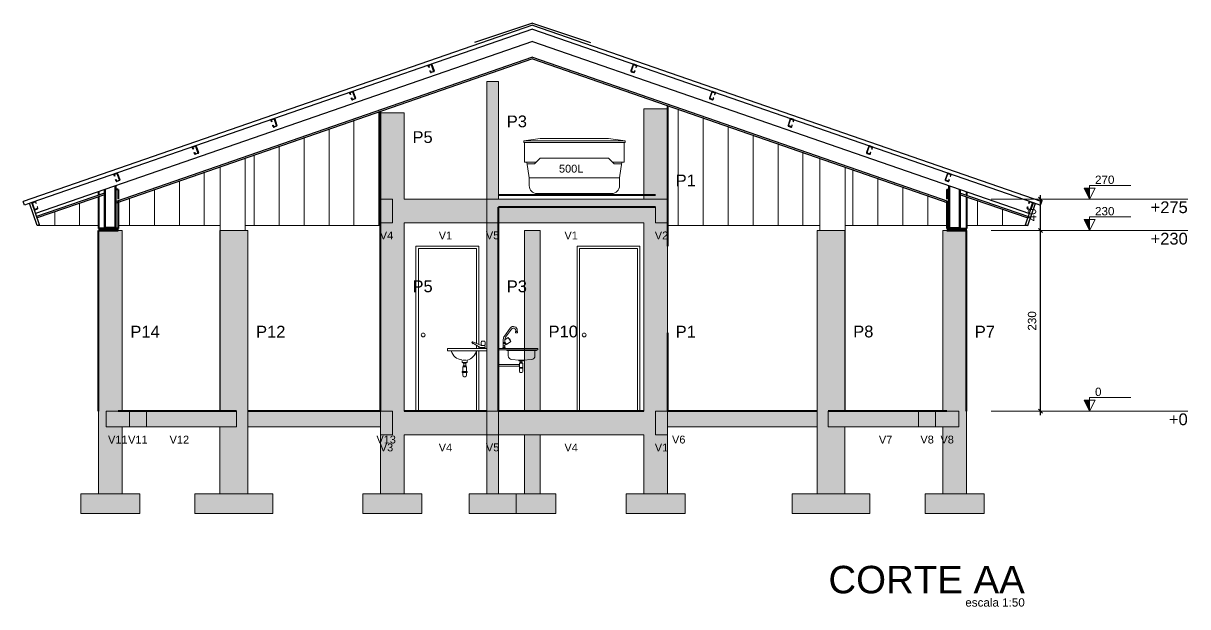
# Model space of a CAD drawing. Header units: millimetres. Extents: x 0 to 619, y -40 to 53.
# Drawn here: x 0 to 29.64, y -2.38 to 12.48 of the extents above; entities that cross this region are included whole.
import ezdxf

# ---------------------------------------------------------------- set-up
doc = ezdxf.new("R2010")
doc.units = ezdxf.units.MM
for name, color, linetype in [('cielo falso de gypsum', 3, 'Continuous'), ('forro de durock', 3, 'Continuous'), ('Perlin', 2, 'Continuous'), ('Techo', 2, 'Continuous')]:
    doc.layers.add(name, color=color, linetype=linetype)
for name, color, linetype, lineweight in [('FO-Cortes', 9, 'Continuous', 5), ('FO-Cotas', 5, 'Continuous', 5), ('FO-Eixos', 5, 'Continuous', 5), ('FO-Hachuras das lajes', 1, 'Continuous', 20), ('FO-Níveis', 9, 'Continuous', 5), ('FO-Pilares pré-moldados', 3, 'Continuous', 20), ('FO-Seção das fundações', 9, 'Continuous', 5), ('FO-Títulos', 1, 'Continuous', 20), ('KIRYA - PAREDE', 7, 'Continuous', 40), ('KIRYA - PAREDE VISTA', 7, 'Continuous', 15), ('KIRYA - SQUADRIA', 7, 'Continuous', 5), ('LAYOUT-WC_COZINHA', 7, 'Continuous', 5), ('PAREDES', 7, 'Continuous', 40)]:
    doc.layers.add(name, color=color, linetype=linetype, lineweight=lineweight)
doc.styles.add('Arial', font='arial.ttf')
doc.styles.get("Standard").update_dxf_attribs({"font": 'arial.ttf'})
doc.dimstyles.new('UM_50.000000', dxfattribs={"dimtxt": 0.18, "dimasz": 0.1, "dimexe": 0.1, "dimexo": 0.2, "dimgap": 0, "dimtad": 1, "dimtih": 1, "dimtoh": 1, "dimdec": 1, "dimlfac": 50, "dimzin": 0, "dimdsep": 46, "dimtxsty": 'Standard', "dimblk": 'CLOSED', "dimblk1": 'CLOSED', "dimblk2": 'CLOSED', "dimcen": 0.09, "dimdle": 0.1, "dimadec": 1, "dimazin": 2, "dimtfac": 1, "dimtdec": 4, "dimtofl": 0, "dimtmove": 0, "dimatfit": 3, "dimldrblk": 'CLOSED', "dimfxl": 1, "dimtolj": 1, "dimarcsym": 0})

# ---------------------------------------------------------------- blocks, each defined once
blk = doc.blocks.new('_OBLIQUE')
at = {"color": 0, "linetype": 'ByBlock', "lineweight": -2}
blk.add_line((-0.5, -0.5), (0.5, 0.5), dxfattribs=at)
blk = doc.blocks.new('*D3')
at = {"layer": 'Defpoints', "color": 0, "transparency": 16777216}
for p in [(29.42466, 4.6), (29.42466, 4.6), (29.42466, 0)]:
    blk.add_point(p, dxfattribs=at)
at = {"layer": 'FO-Hachuras das lajes', "color": 0, "linetype": 'Continuous', "lineweight": -2, "transparency": 16777216}
blk.add_line((29.42466, -0.1), (29.42466, 4.7), dxfattribs=at)
at = {"layer": 'FO-Hachuras das lajes', "color": 0, "lineweight": -2, "transparency": 16777216, "xscale": 0.1, "yscale": 0.1, "zscale": 0.1}
for p, rotation in [((29.42466, 4.6), 90), ((29.42466, 0), 270)]:
    blk.add_blockref('_OBLIQUE', p, dxfattribs=dict(at, rotation=rotation))
at = {"layer": 'FO-Hachuras das lajes', "transparency": 16777216, "insert": (29.21286, 2.3), "char_height": 0.2118, "attachment_point": 5, "rotation": 90, "style": 'Arial'}
blk.add_mtext('\\A1;230', dxfattribs=at)
blk = doc.blocks.new('*D4')
at = {"layer": 'Defpoints', "color": 0, "transparency": 16777216}
for p in [(29.42466, 5.4), (29.42466, 5.4), (29.42466, 4.6)]:
    blk.add_point(p, dxfattribs=at)
at = {"layer": 'FO-Hachuras das lajes', "color": 0, "linetype": 'Continuous', "lineweight": -2, "transparency": 16777216}
blk.add_line((29.42466, 4.5), (29.42466, 5.5), dxfattribs=at)
at = {"layer": 'FO-Hachuras das lajes', "color": 0, "lineweight": -2, "transparency": 16777216, "xscale": 0.1, "yscale": 0.1, "zscale": 0.1}
for p, rotation in [((29.42466, 5.4), 90), ((29.42466, 4.6), 270)]:
    blk.add_blockref('_OBLIQUE', p, dxfattribs=dict(at, rotation=rotation))
at = {"layer": 'FO-Hachuras das lajes', "transparency": 16777216, "insert": (29.21286, 5), "char_height": 0.2118, "attachment_point": 5, "rotation": 90, "style": 'Arial'}
blk.add_mtext('\\A1;40', dxfattribs=at)
blk = doc.blocks.new('A$Ca4274212')
at = {"layer": 'FO-Cortes', "linetype": 'Continuous'}
for points in [[(25.677791, 8), (25.677791, 8.28), (25.537791, 8.28), (25.677791, 8)], [(25.677791, 7.2), (25.677791, 7.48), (25.537791, 7.48), (25.677791, 7.2)], [(25.677791, 2.6), (25.677791, 2.88), (25.537791, 2.88), (25.677791, 2.6)]]:
    blk.add_hatch(color=256, dxfattribs=at).paths.add_polyline_path(points)
at = {"layer": 'FO-Níveis', "linetype": 'Continuous'}
for points in [[(7.632, 7.4), (7.932, 7.4), (7.932, 8), (7.632, 8), (7.632, 7.4)], [(10.332, 7.4), (10.632, 7.4), (10.632, 8), (10.332, 8), (10.332, 7.4)], [(10.482, 7.8), (14.782, 7.8), (14.782, 8), (10.482, 8), (10.482, 7.8)], [(14.632, 7.4), (14.932, 7.4), (14.932, 8), (14.632, 8), (14.632, 7.4)], [(1.235166, 2.2), (1.668084, 2.2), (1.668084, 2.6), (1.235166, 2.6), (1.235166, 2.2)], [(7.632, 2), (7.932, 2), (7.932, 2.6), (7.632, 2.6), (7.632, 2)], [(10.332, 2), (10.632, 2), (10.632, 2.6), (10.332, 2.6), (10.332, 2)], [(14.632, 2), (14.932, 2), (14.932, 2.6), (14.632, 2.6), (14.632, 2)], [(21.327916, 2.2), (21.760834, 2.2), (21.760834, 2.6), (21.327916, 2.6), (21.327916, 2.2)]]:
    blk.add_hatch(color=256, dxfattribs=at).paths.add_polyline_path(points)
at = {"layer": 'FO-Cortes'}
for points in [[(25.677791, 8), (25.817791, 8.28), (25.537791, 8.28), (25.677791, 8), (25.677791, 8.35), (26.727791, 8.35)], [(25.677791, 7.2), (25.817791, 7.48), (25.537791, 7.48), (25.677791, 7.2), (25.677791, 7.55), (26.727791, 7.55)], [(25.677791, 2.6), (25.817791, 2.88), (25.537791, 2.88), (25.677791, 2.6), (25.677791, 2.95), (26.727791, 2.95)]]:
    blk.add_lwpolyline(points, dxfattribs=at)
at = {"layer": 'FO-Cotas'}
for p, q in [((10.632, 11), (10.332, 11)), ((10.332, 11), (10.332, 9.5)), ((10.632, 9.5), (10.632, 11)), ((8.232, 10.2), (7.632, 10.2)), ((7.632, 10.2), (7.632, 9.5)), ((8.232, 9.5), (8.232, 10.2)), ((14.932, 10.3), (14.332, 10.3)), ((14.332, 10.3), (14.332, 8)), ((14.932, 8), (14.932, 10.3)), ((7.632, 9.5), (7.632, 8)), ((8.232, 8), (8.232, 9.5)), ((10.332, 9.5), (10.332, 8)), ((10.632, 8), (10.632, 9.5)), ((10.332, 8), (8.232, 8)), ((1.05, 7.2), (0.45, 7.2)), ((0.45, 7.2), (0.45, 2.6)), ((1.05, 2.6), (1.05, 7.2)), ((4.250107, 7.2), (3.543, 7.2)), ((3.543, 7.2), (3.543, 2.6)), ((4.250107, 2.6), (4.250107, 7.2)), ((7.632, 7.4), (7.632, 2.6)), ((8.232, 7.4), (10.332, 7.4)), ((8.232, 2.6), (8.232, 7.4)), ((10.332, 7.4), (10.332, 2.6)), ((10.632, 7.4), (14.332, 7.4)), ((10.632, 2.6), (10.632, 7.4)), ((11.696, 7.2), (11.296, 7.2)), ((11.296, 7.2), (11.296, 2.6)), ((11.696, 2.6), (11.696, 7.2)), ((14.332, 7.4), (14.332, 7.2)), ((14.332, 7.2), (14.332, 2.6)), ((14.932, 7.2), (14.932, 7.4)), ((14.932, 2.6), (14.932, 7.2)), ((19.450843, 7.2), (18.743736, 7.2)), ((18.743736, 7.2), (18.743736, 2.6)), ((19.450843, 2.6), (19.450843, 7.2)), ((22.546, 7.2), (21.946, 7.2)), ((21.946, 7.2), (21.946, 2.6)), ((22.546, 2.6), (22.546, 7.2)), ((0.45, 2.6), (0.45, 0.5)), ((0.648008, 2.6), (0.648008, 2.2)), ((1.017578, 2.6), (0.648008, 2.6)), ((1.05, 2.6), (1.017578, 2.6)), ((1.235166, 2.6), (1.05, 2.6)), ((3.543, 2.6), (1.668084, 2.6)), ((3.966714, 2.6), (3.543, 2.6)), ((3.966714, 2.2), (3.966714, 2.6)), ((4.250107, 2.2), (4.250107, 2.6)), ((7.632, 2.6), (4.250107, 2.6)), ((10.332, 2.6), (8.232, 2.6)), ((11.296, 2.6), (10.632, 2.6)), ((11.372561, 2.6), (11.296, 2.6)), ((11.619504, 2.6), (11.372561, 2.6)), ((11.696, 2.6), (11.619504, 2.6)), ((14.332, 2.6), (11.696, 2.6)), ((18.743736, 2.6), (14.932, 2.6)), ((18.743736, 2.6), (18.743736, 2.2)), ((19.027118, 2.2), (19.027118, 2.6)), ((19.450843, 2.6), (19.027118, 2.6)), ((21.327916, 2.6), (19.450843, 2.6)), ((21.946, 2.6), (21.760834, 2.6)), ((21.978434, 2.6), (21.946, 2.6)), ((22.347993, 2.6), (21.978434, 2.6)), ((22.347993, 2.2), (22.347993, 2.6)), ((22.546, 0.5), (22.546, 2.6)), ((0.648008, 2.2), (1.017578, 2.2)), ((1.017578, 2.2), (1.05, 2.2)), ((1.05, 0.5), (1.05, 2.2)), ((1.05, 2.2), (1.235166, 2.2)), ((1.668084, 2.2), (3.543, 2.2)), ((3.543, 2.2), (3.543, 0.5)), ((3.543, 2.2), (3.966714, 2.2)), ((4.250107, 0.5), (4.250107, 2.2)), ((4.250107, 2.2), (7.632, 2.2)), ((14.932, 2.2), (18.743736, 2.2)), ((18.743736, 2.2), (18.743736, 0.5)), ((19.027118, 2.2), (19.450843, 2.2)), ((19.450843, 0.5), (19.450843, 2.2)), ((19.450843, 2.2), (21.327916, 2.2)), ((21.760834, 2.2), (21.946, 2.2)), ((21.946, 2.2), (21.946, 0.5)), ((21.946, 2.2), (21.978434, 2.2)), ((21.978434, 2.2), (22.347993, 2.2)), ((7.632, 2), (7.632, 0.5)), ((8.232, 2), (10.332, 2)), ((8.232, 0.5), (8.232, 2)), ((10.332, 2), (10.332, 0.5)), ((10.632, 2), (11.296, 2)), ((10.632, 0.5), (10.632, 2)), ((11.296, 2), (11.296, 0.5)), ((11.296, 2), (11.696, 2)), ((11.696, 0.5), (11.696, 2)), ((11.696, 2), (14.332, 2)), ((14.332, 2), (14.332, 0.5)), ((14.932, 0.5), (14.932, 2)), ((0, 0.5), (0, 0)), ((0.45, 0.5), (0, 0.5)), ((1.05, 0.5), (0.45, 0.5)), ((1.5, 0.5), (1.05, 0.5)), ((1.5, 0), (1.5, 0.5)), ((2.906604, 0.5), (2.906604, 0)), ((3.543, 0.5), (2.906604, 0.5)), ((4.250107, 0.5), (3.543, 0.5)), ((4.886503, 0.5), (4.250107, 0.5)), ((4.886503, 0), (4.886503, 0.5)), ((7.182, 0.5), (7.182, 0)), ((7.632, 0.5), (7.182, 0.5)), ((8.232, 0.5), (7.632, 0.5)), ((8.682, 0.5), (8.232, 0.5)), ((8.682, 0), (8.682, 0.5)), ((9.882, 0.5), (9.882, 0)), ((10.332, 0.5), (9.882, 0.5)), ((10.632, 0.5), (10.332, 0.5)), ((10.896, 0.5), (10.632, 0.5)), ((11.082, 0.5), (10.896, 0.5)), ((11.296, 0.5), (11.082, 0.5)), ((11.082, 0), (11.082, 0.5)), ((11.696, 0.5), (11.296, 0.5)), ((12.096, 0.5), (11.696, 0.5)), ((12.096, 0), (12.096, 0.5)), ((13.882, 0.5), (13.882, 0)), ((14.332, 0.5), (13.882, 0.5)), ((14.932, 0.5), (14.332, 0.5)), ((15.382, 0.5), (14.932, 0.5)), ((15.382, 0), (15.382, 0.5)), ((18.10734, 0.5), (18.10734, 0)), ((18.743736, 0.5), (18.10734, 0.5)), ((19.450843, 0.5), (18.743736, 0.5)), ((20.087239, 0.5), (19.450843, 0.5)), ((20.087239, 0), (20.087239, 0.5)), ((21.496, 0.5), (21.496, 0)), ((21.946, 0.5), (21.496, 0.5)), ((22.546, 0.5), (21.946, 0.5)), ((22.996, 0.5), (22.546, 0.5)), ((22.996, 0), (22.996, 0.5)), ((1.5, 0), (0, 0)), ((4.886503, 0), (2.906604, 0)), ((8.682, 0), (7.182, 0)), ((10.896, 0), (9.882, 0)), ((11.082, 0), (10.896, 0)), ((12.096, 0), (11.082, 0)), ((15.382, 0), (13.882, 0)), ((20.087239, 0), (18.10734, 0)), ((22.996, 0), (21.496, 0))]:
    blk.add_line(p, q, dxfattribs=at)
at = {"layer": 'FO-Eixos', "linetype": 'Continuous'}
for p, q in [((23.177791, 8), (28.177791, 8)), ((23.177791, 7.2), (28.177791, 7.2))]:
    blk.add_line(p, q, dxfattribs=at)
at = {"layer": 'FO-Eixos'}
blk.add_line((23.177791, 2.6), (28.177791, 2.6), dxfattribs=at)
at = {"layer": 'FO-Títulos'}
for p, q in [((7.932, 8), (7.632, 8)), ((7.632, 8), (7.632, 7.4)), ((7.932, 7.4), (7.932, 8)), ((10.332, 8), (10.332, 7.4)), ((10.482, 8), (10.332, 8)), ((10.632, 8), (10.482, 8)), ((14.332, 8), (10.632, 8)), ((10.632, 7.4), (10.632, 7.8)), ((10.632, 7.8), (14.332, 7.8)), ((14.632, 8), (14.332, 8)), ((14.332, 7.8), (14.632, 7.8)), ((14.782, 8), (14.632, 8)), ((14.632, 7.8), (14.632, 7.4)), ((14.932, 8), (14.782, 8)), ((14.932, 7.4), (14.932, 8)), ((7.632, 7.4), (7.932, 7.4)), ((10.332, 7.4), (10.632, 7.4)), ((14.632, 7.4), (14.932, 7.4)), ((1.668084, 2.6), (1.235166, 2.6)), ((1.235166, 2.6), (1.235166, 2.2)), ((1.668084, 2.2), (1.668084, 2.6)), ((7.932, 2.6), (7.632, 2.6)), ((7.632, 2.6), (7.632, 2.2)), ((7.932, 2.2), (7.932, 2.6)), ((10.632, 2.6), (10.332, 2.6)), ((10.332, 2.6), (10.332, 2.2)), ((10.632, 2.2), (10.632, 2.6)), ((14.932, 2.6), (14.632, 2.6)), ((14.632, 2.6), (14.632, 2.2)), ((14.932, 2.2), (14.932, 2.6)), ((21.760834, 2.6), (21.327916, 2.6)), ((21.327916, 2.6), (21.327916, 2.2)), ((21.760834, 2.2), (21.760834, 2.6)), ((1.235166, 2.2), (1.668084, 2.2)), ((7.632, 2.2), (7.632, 2)), ((7.932, 2), (7.932, 2.2)), ((10.332, 2.2), (10.332, 2)), ((10.632, 2), (10.632, 2.2)), ((14.632, 2.2), (14.632, 2)), ((14.932, 2), (14.932, 2.2)), ((21.327916, 2.2), (21.760834, 2.2)), ((7.632, 2), (7.932, 2)), ((10.332, 2), (10.632, 2)), ((14.632, 2), (14.932, 2))]:
    blk.add_line(p, q, dxfattribs=at)
at = {"layer": 'FO-Cortes', "line_spacing_factor": 0.798, "style": 'Arial'}
for s, insert, char_height, width, attachment_point in [('270', (25.818131, 8.38496), 0.212, 0.7632, 7), ('230', (25.818131, 7.58496), 0.212, 0.7632, 7), ('+275', (28.178131, 7.64), 0.3, 1.44, 9), ('+230', (28.178131, 6.84), 0.3, 1.44, 9), ('0', (25.818131, 2.98496), 0.212, 0.2544, 7), ('+0', (28.178131, 2.24), 0.3, 0.72, 9)]:
    blk.add_mtext(s, dxfattribs=dict(at, insert=insert, char_height=char_height, width=width, attachment_point=attachment_point))
at = {"layer": 'FO-Pilares pré-moldados', "char_height": 0.3, "attachment_point": 7, "line_spacing_factor": 0.798, "style": 'Arial'}
for s, insert, width in [('P3', (10.844131, 9.826), 0.72), ('P5', (8.444131, 9.426), 0.72), ('P1', (15.144131, 8.326), 0.72), ('P5', (8.444131, 5.626), 0.72), ('P3', (10.844131, 5.626), 0.72), ('P14', (1.262131, 4.476), 1.08), ('P12', (4.462131, 4.476), 1.08), ('P10', (11.908131, 4.476), 1.08), ('P1', (15.144131, 4.476), 0.72), ('P8', (19.663131, 4.476), 0.72), ('P7', (22.758131, 4.476), 0.72)]:
    blk.add_mtext(s, dxfattribs=dict(at, insert=insert, width=width))
at = {"layer": 'FO-Seção das fundações', "char_height": 0.2, "attachment_point": 8, "line_spacing_factor": 0.798, "style": 'Arial'}
for s, insert, width in [('V4', (7.782131, 6.976), 0.48), ('V1', (9.282131, 6.976), 0.48), ('V5', (10.482131, 6.976), 0.48), ('V1', (12.482131, 6.976), 0.48), ('V2', (14.782131, 6.976), 0.48), ('V11', (0.941131, 1.776), 0.72), ('V11', (1.451131, 1.776), 0.72), ('V12', (2.508131, 1.776), 0.72), ('V13', (7.773131, 1.776), 0.72), ('V3', (7.782131, 1.576), 0.48), ('V5', (10.482131, 1.576), 0.48), ('V6', (15.220131, 1.776), 0.48), ('V7', (20.487131, 1.776), 0.48), ('V8', (21.544131, 1.776), 0.48), ('V8', (22.054131, 1.776), 0.48), ('V4', (9.282131, 1.576), 0.48), ('V4', (12.482131, 1.576), 0.48), ('V1', (14.782131, 1.576), 0.48)]:
    blk.add_mtext(s, dxfattribs=dict(at, insert=insert, width=width))
at = {"layer": 'FO-Hachuras das lajes', "linetype": 'Continuous'}
for base, p1, p2, picture, middle in [((24.427791, 8), (24.427791, 7.2), (24.427791, 8), '*D4', (24.215991, 7.6)), ((24.427791, 7.2), (24.427791, 2.6), (24.427791, 7.2), '*D3', (24.215991, 4.9))]:
    dim = blk.add_linear_dim(base=base, p1=p1, p2=p2, angle=90, dimstyle='UM_50.000000', override={"dimtxt": 0.2118, "dimasz": 0.1, "dimexe": 0.1, "dimexo": 0.2, "dimtad": 1, "dimtih": 0, "dimtoh": 0, "dimdec": 1, "dimlfac": 50, "dimzin": 8, "dimtxsty": 'Arial', "dimblk": 'OBLIQUE', "dimblk1": 'OBLIQUE', "dimblk2": 'OBLIQUE', "dimsah": 1, "dimdle": 0.1, "dimse1": 1, "dimse2": 1, "dimclrt": 256, "dimadec": 1, "dimazin": 3, "dimtmove": 2, "dimldrblk": 'OBLIQUE'}, dxfattribs=at)
    dim.commit()
    dim.dimension.update_dxf_attribs({"geometry": picture, "text_midpoint": middle, "dimtype": 128, "text_rotation": 90, "insert": (-4.996869, 2.6)})

msp = doc.modelspace()

# ---------------------------------------------------------------- hatches: boundary and pattern name
at = {"transparency": 33554477}
h = msp.add_hatch(color=256, dxfattribs=at)
h.dxf.hatch_style = 1
h.paths.add_polyline_path([(2.5146, 7.2), (1.9146, 7.2), (1.9146, 2.6), (1.9146, 0.5), (2.5146, 0.5), (2.5146, 2.2), (2.4822, 2.2), (2.1126, 2.2), (2.1126, 2.6), (2.4822, 2.6), (2.5146, 2.6)])
h.paths.add_polyline_path([(5.7147, 7.2), (5.0077, 7.2), (5.0077, 2.6), (5.4313, 2.6), (5.4313, 2.2), (5.0076, 2.2), (5.0076, 0.5), (5.7147, 0.5), (5.7147, 2.2), (5.7147, 2.6)])
h.paths.add_polyline_path([(5.4313, 2.6), (5.0076, 2.6), (3.1327, 2.6), (3.1327, 2.2), (5.0076, 2.2), (5.4313, 2.2)])
h.paths.add_polyline_path([(2.6998, 2.6), (2.5146, 2.6), (2.4822, 2.6), (2.1126, 2.6), (2.1126, 2.2), (2.4822, 2.2), (2.5146, 2.2), (2.6998, 2.2)])
h.paths.add_polyline_path([(2.9646, 0.5), (2.5146, 0.5), (1.9146, 0.5), (1.4646, 0.5), (1.4646, 0), (2.9646, 0)])
h.paths.add_polyline_path([(6.3511, 0.5), (5.7147, 0.5), (5.0076, 0.5), (4.3712, 0.5), (4.3712, 0), (6.3511, 0)])
h.paths.add_polyline_path([(9.0966, 2.6), (5.7147, 2.6), (5.7147, 2.2), (9.0966, 2.2)])
h.paths.add_polyline_path([(9.6966, 7.4), (11.7966, 7.4), (11.7966, 8), (9.6966, 8), (9.6966, 9.5), (9.6966, 10.2), (9.0966, 10.2), (9.0966, 9.5), (9.0966, 8), (9.3966, 8), (9.3966, 7.4), (9.0966, 7.4), (9.0966, 2.6), (9.3966, 2.6), (9.3966, 2.2), (9.3966, 2), (9.0966, 2), (9.0966, 0.5), (9.6966, 0.5), (9.6966, 2), (11.7966, 2), (11.7966, 2.2), (11.7966, 2.6), (9.6966, 2.6)])
h.paths.add_polyline_path([(12.0966, 7.4), (11.7966, 7.4), (11.7966, 2.6), (12.0966, 2.6)])
h.paths.add_polyline_path([(12.0966, 2), (11.7966, 2), (11.7966, 0.5), (12.0966, 0.5)])
h.paths.add_polyline_path([(10.1466, 0.5), (9.6966, 0.5), (9.0966, 0.5), (8.6466, 0.5), (8.6466, 0), (10.1466, 0)])
h.paths.add_polyline_path([(12.5466, 0.5), (12.3606, 0.5), (12.0966, 0.5), (11.7966, 0.5), (11.3466, 0.5), (11.3466, 0), (12.3606, 0), (12.5466, 0)])
h.paths.add_polyline_path([(16.8466, 0.5), (16.3966, 0.5), (15.7966, 0.5), (15.3466, 0.5), (15.3466, 0), (16.8466, 0)])
h.paths.add_polyline_path([(13.1606, 2), (12.7606, 2), (12.7606, 0.5), (13.1606, 0.5)], flags=17)
h.paths.add_polyline_path([(16.0966, 2.6), (16.3966, 2.6), (16.3966, 7.2), (16.3966, 7.4), (16.0966, 7.4), (16.0966, 7.8), (15.7966, 7.8), (12.0966, 7.8), (12.0966, 7.4), (15.7966, 7.4), (15.7966, 7.2), (15.7966, 2.6), (13.1606, 2.6), (13.0841, 2.6), (12.8372, 2.6), (12.7606, 2.6), (12.0966, 2.6), (12.0966, 2.2), (12.0966, 2), (12.7606, 2), (13.1606, 2), (15.7966, 2), (15.7966, 0.5), (16.3966, 0.5), (16.3966, 2), (16.0966, 2), (16.0966, 2.2)])
h.paths.add_polyline_path([(13.1606, 7.2), (12.7606, 7.2), (12.7606, 4.2), (13.0966, 4.2), (13.0966, 4.16), (13.0663, 4.16), (13.0663, 4.15), (13.0423, 4.15), (12.7606, 4.153), (12.7606, 2.6), (12.8372, 2.6), (13.0841, 2.6), (13.1606, 2.6)], flags=17)
h.paths.add_polyline_path([(13.5606, 0.5), (13.1606, 0.5), (12.7606, 0.5), (12.5466, 0.5), (12.5466, 0), (13.5606, 0)])
h.paths.add_polyline_path([(20.2083, 2.6), (16.3966, 2.6), (16.3966, 2.2), (20.2083, 2.2)])
h.paths.add_polyline_path([(20.9154, 7.2), (20.2083, 7.2), (20.2083, 2.6), (20.2083, 2.2), (20.2083, 0.5), (20.9154, 0.5), (20.9154, 2.2), (20.4917, 2.2), (20.4917, 2.6), (20.9154, 2.6)])
h.paths.add_polyline_path([(22.7925, 2.6), (20.9154, 2.6), (20.4917, 2.6), (20.4917, 2.2), (20.9154, 2.2), (22.7925, 2.2)])
h.paths.add_polyline_path([(21.5518, 0.5), (20.9154, 0.5), (20.2083, 0.5), (19.5719, 0.5), (19.5719, 0), (21.5518, 0)])
h.paths.add_polyline_path([(24.4606, 0.5), (24.0106, 0.5), (23.4106, 0.5), (22.9606, 0.5), (22.9606, 0), (24.4606, 0)])
h.paths.add_polyline_path([(24.0106, 7.2), (23.4106, 7.2), (23.4106, 2.6), (23.8126, 2.6), (23.8126, 2.2), (23.4106, 2.2), (23.4106, 0.5), (24.0106, 0.5), (24.0106, 2.6)])
h.paths.add_polyline_path([(23.8126, 2.6), (23.443, 2.6), (23.4106, 2.6), (23.2254, 2.6), (23.2254, 2.2), (23.4106, 2.2), (23.443, 2.2), (23.8126, 2.2)])
h.paths.add_polyline_path([(16.3966, 10.3), (15.7966, 10.3), (15.7966, 8), (16.0966, 8), (16.2466, 8), (16.3966, 8)])
h.paths.add_polyline_path([(12.0966, 11), (11.7966, 11), (11.7966, 9.5), (11.7966, 8), (11.9466, 8), (12.0966, 8), (12.0966, 9.5)])

# ---------------------------------------------------------------- linework, layer by layer
at = {"layer": 'cielo falso de gypsum', "color": 8}
for p, q in [((12.9629, 11.6136), (2.3649, 7.9424)), ((12.9629, 11.5712), (2.3649, 7.9001)), ((12.9629, 11.6136), (23.561, 7.9424)), ((12.9629, 11.5712), (23.561, 7.9001)), ((2.0649, 8.156), (0.3405, 7.5587)), ((2.0649, 8.1137), (0.3536, 7.5209)), ((23.861, 8.156), (25.5854, 7.5587)), ((23.861, 8.1137), (25.5723, 7.5209))]:
    msp.add_line(p, q, dxfattribs=at)
at = {"layer": 'forro de durock', "color": 8}
for p, q in [((2.3349, 7.28), (2.3349, 8.3342)), ((2.3649, 7.25), (2.3649, 8.3446)), ((23.561, 7.25), (23.561, 8.3446)), ((23.591, 7.28), (23.591, 8.3342)), ((2.0649, 7.25), (2.0649, 8.2407)), ((2.0949, 7.28), (2.0949, 8.25)), ((23.831, 7.28), (23.831, 8.25)), ((23.861, 7.25), (23.861, 8.2407)), ((2.3649, 7.25), (2.0649, 7.25)), ((2.3349, 7.28), (2.0949, 7.28)), ((23.561, 7.25), (23.861, 7.25)), ((23.591, 7.28), (23.831, 7.28))]:
    msp.add_line(p, q, dxfattribs=at)
at = {"layer": 'KIRYA - PAREDE', "color": 8}
for p, q in [((16.3966, 10.3829), (16.3966, 6.8)), ((9.0966, 2.6), (9.0966, 10.2361)), ((16.0966, 8.1), (12.0966, 8.1)), ((16.0966, 7.8), (12.0966, 7.8)), ((12.0966, 2.6), (12.0966, 7.8)), ((1.9145, 2.6), (1.9145, 7.2)), ((1.9145, 7.2), (2.4136, 7.2)), ((24.0114, 7.2), (23.5123, 7.2)), ((24.0114, 7.2), (23.5123, 7.2)), ((24.0114, 2.6), (24.0114, 7.2)), ((24.0114, 2.6), (24.0114, 7.2)), ((16.3966, 4.6), (16.3966, 2.6)), ((5.4313, 2.6), (2.4136, 2.6)), ((9.0966, 2.6), (5.7147, 2.6)), ((11.7966, 2.6), (9.6966, 2.6)), ((15.7966, 2.6), (12.0966, 2.6)), ((20.2083, 2.6), (16.3966, 2.6)), ((23.5123, 2.6), (20.4917, 2.6))]:
    msp.add_line(p, q, dxfattribs=at)
at = {"layer": 'KIRYA - PAREDE VISTA', "color": 8, "linetype": 'Continuous'}
for p, q in [((9.0538, 7.3274), (9.0538, 10.2171)), ((16.6738, 7.3274), (16.6738, 10.2858)), ((8.4188, 7.3274), (8.4188, 9.9972)), ((17.3088, 7.3274), (17.3088, 10.0658)), ((17.9438, 7.3274), (17.9438, 9.8459)), ((7.1488, 7.3274), (7.1488, 9.5572)), ((7.7838, 7.3274), (7.7838, 9.7772)), ((18.5788, 7.3274), (18.5788, 9.6259)), ((6.5138, 7.3274), (6.5138, 9.3373)), ((19.2138, 7.3274), (19.2138, 9.4059)), ((5.8788, 7.3274), (5.8788, 9.1173)), ((19.8488, 7.3274), (19.8488, 9.186)), ((4.6088, 7.3274), (4.6088, 8.6774)), ((21.1188, 7.3274), (21.1188, 8.7461)), ((3.9738, 7.3274), (3.9738, 8.4574)), ((21.7538, 7.3274), (21.7538, 8.5261)), ((22.3888, 7.3274), (22.3888, 8.3061)), ((2.7038, 7.3274), (2.7038, 8.0175)), ((3.3388, 7.3274), (3.3388, 8.2375)), ((23.0238, 7.3274), (23.0238, 8.0862)), ((1.4338, 7.3274), (1.4338, 7.8951)), ((24.2938, 7.3274), (24.2938, 7.9638)), ((24.9288, 7.3274), (24.9288, 7.7438)), ((0.7988, 7.3274), (0.7988, 7.6751)), ((25.5638, 7.4965), (25.5638, 7.5238)), ((25.5638, 7.3274), (25.5638, 7.3291))]:
    msp.add_line(p, q, dxfattribs=at)
at = {"layer": 'KIRYA - PAREDE VISTA', "color": 8}
for p, q in [((5.0077, 8.8156), (5.6462, 9.0368)), ((5.6462, 9.0368), (5.6462, 7.2)), ((20.9182, 8.8156), (20.2796, 9.0368)), ((20.2796, 9.0368), (20.2796, 7.2)), ((5.0077, 2.6), (5.0077, 8.8156)), ((20.9182, 2.6), (20.9182, 8.8156)), ((0.3572, 7.3274), (1.9145, 7.3274)), ((2.4136, 7.3274), (5.0077, 7.3274)), ((5.6462, 7.3274), (9.0966, 7.3274)), ((20.2796, 7.3274), (16.3966, 7.3274)), ((23.5123, 7.3274), (20.9182, 7.3274)), ((25.5687, 7.3274), (24.0114, 7.3274)), ((16.3966, 6.8), (16.3966, 4.66))]:
    msp.add_line(p, q, dxfattribs=at)
at = {"layer": 'KIRYA - SQUADRIA', "color": 8}
for p, q in [((9.9966, 2.6), (9.9966, 6.8)), ((9.9966, 6.8), (11.5966, 6.8)), ((10.0566, 2.6), (10.0566, 6.74)), ((10.0566, 6.74), (11.5366, 6.74)), ((11.5366, 6.74), (11.5366, 4.3237)), ((11.5966, 6.8), (11.5966, 4.2965)), ((14.0966, 2.6), (14.0966, 6.8)), ((14.0966, 6.8), (15.6966, 6.8)), ((14.1566, 2.6), (14.1566, 6.74)), ((14.1566, 6.74), (15.6366, 6.74)), ((15.6366, 6.74), (15.6366, 2.6)), ((15.6966, 6.8), (15.6966, 6.8)), ((15.6966, 6.8), (15.6966, 2.6)), ((11.5366, 4.2771), (11.5366, 4.2)), ((11.5966, 4.2407), (11.5966, 4.2)), ((11.5366, 4.14), (11.5366, 2.6)), ((11.5966, 4.14), (11.5966, 2.6))]:
    msp.add_line(p, q, dxfattribs=at)
for centre in [(10.1786, 4.5421), (14.2786, 4.5421)]:
    msp.add_circle(centre, 0.0487, dxfattribs=at)
at = {"layer": 'LAYOUT-WC_COZINHA', "color": 8}
for p, q in [((12.7384, 9.4826), (13.1584, 9.5426)), ((13.1584, 9.5426), (14.8984, 9.5426)), ((14.8984, 9.5426), (15.3184, 9.4826)), ((12.7384, 9.4826), (15.3184, 9.4826)), ((12.7384, 9.4426), (12.7384, 9.4826)), ((12.7584, 9.4426), (12.7384, 9.4426)), ((12.7584, 8.9426), (12.7584, 9.4426)), ((15.2984, 9.4426), (12.7584, 9.4426)), ((15.2984, 9.4426), (15.2984, 8.9426)), ((15.3184, 9.4426), (15.2984, 9.4426)), ((15.3184, 9.4826), (15.3184, 9.4426)), ((12.8184, 8.9426), (12.7584, 8.9426)), ((12.8784, 8.5426), (12.8184, 8.9426)), ((12.8184, 8.9426), (13.0584, 8.9426)), ((13.0169, 8.9012), (12.8246, 8.9012)), ((13.0169, 8.9012), (13.1584, 9.0426)), ((13.1584, 9.0426), (14.8984, 9.0426)), ((15.0398, 8.9012), (14.8984, 9.0426)), ((15.2384, 8.9426), (14.9984, 8.9426)), ((15.0398, 8.9012), (15.2321, 8.9012)), ((15.2384, 8.9426), (15.1784, 8.5426)), ((15.2984, 8.9426), (15.2384, 8.9426)), ((15.1784, 8.5426), (12.8784, 8.5426)), ((12.8784, 8.3426), (12.8784, 8.5426)), ((15.1784, 8.5426), (15.1784, 8.3426)), ((14.9784, 8.1426), (13.0784, 8.1426)), ((12.246, 4.5132), (12.3962, 4.7175)), ((12.2588, 4.4147), (12.347, 4.4757)), ((12.2782, 4.4895), (12.4284, 4.6938)), ((12.4152, 4.3769), (12.347, 4.4757)), ((12.3669, 4.4469), (12.3775, 4.4421)), ((12.5317, 4.602), (12.5317, 4.628)), ((12.5797, 4.63), (12.5337, 4.63)), ((12.5797, 4.6), (12.5337, 4.6)), ((12.5367, 4.63), (12.5367, 4.6582)), ((12.5767, 4.63), (12.5767, 4.6582)), ((12.5817, 4.602), (12.5817, 4.628)), ((11.7966, 4.2), (10.7966, 4.2)), ((10.7966, 4.2), (10.7966, 4.14)), ((11.4309, 4.3619), (11.4217, 4.3467)), ((11.4217, 4.3467), (11.6284, 4.2214)), ((11.4251, 4.3349), (11.4231, 4.3315)), ((11.4231, 4.3315), (11.4544, 4.3131)), ((11.4564, 4.3165), (11.4251, 4.3349)), ((11.6534, 4.2708), (11.4436, 4.3659)), ((11.4544, 4.3131), (11.4564, 4.3165)), ((11.6336, 4.2199), (11.7553, 4.2199)), ((11.6553, 4.2939), (11.6553, 4.3619)), ((11.7373, 4.2699), (11.6575, 4.2699)), ((11.6733, 4.3799), (11.7373, 4.3799)), ((11.7373, 4.2759), (11.6733, 4.2759)), ((11.7553, 4.3619), (11.7553, 4.2939)), ((11.7553, 4.2199), (11.7553, 4.2519)), ((13.0966, 4.2), (12.0966, 4.2)), ((12.0966, 4.16), (13.0966, 4.16)), ((12.1988, 4.2), (12.2188, 4.22)), ((12.2128, 4.328), (12.2188, 4.348)), ((12.2128, 4.328), (12.2648, 4.328)), ((12.2128, 4.288), (12.2128, 4.328)), ((12.2188, 4.348), (12.2188, 4.4303)), ((12.2188, 4.348), (12.2588, 4.348)), ((12.2188, 4.2689), (12.2188, 4.22)), ((12.2588, 4.22), (12.2188, 4.22)), ((12.2588, 4.348), (12.2588, 4.4303)), ((12.3, 4.2974), (12.2588, 4.3571)), ((12.2588, 4.348), (12.2648, 4.328)), ((12.2588, 4.2689), (12.2588, 4.22)), ((12.2588, 4.22), (12.2788, 4.2)), ((12.2648, 4.288), (12.2648, 4.328)), ((12.3, 4.2974), (12.4152, 4.3769)), ((12.3066, 4.16), (12.3066, 4.15)), ((12.3066, 4.15), (12.3366, 4.15)), ((12.3366, 4.15), (13.0423, 4.15)), ((12.3946, 4.4174), (12.3775, 4.4421)), ((12.3946, 4.4174), (12.3953, 4.4057)), ((13.0423, 4.15), (13.0663, 4.15)), ((13.0663, 4.15), (13.0663, 4.16)), ((13.0966, 4.16), (13.0966, 4.2)), ((10.7966, 4.14), (11.7966, 4.14)), ((11.1766, 3.8945), (11.1766, 3.85)), ((11.2966, 3.85), (11.2966, 3.8945)), ((12.3466, 4.14), (12.3466, 4.0144)), ((12.6128, 3.9034), (12.4409, 3.9146)), ((12.6128, 3.9034), (12.7328, 3.9034)), ((12.6148, 3.8874), (12.6148, 3.9034)), ((12.6148, 3.8874), (12.7308, 3.8874)), ((12.6428, 3.8874), (12.6428, 3.8774)), ((12.6428, 3.8774), (12.7028, 3.8774)), ((12.6528, 3.8774), (12.6528, 3.8374)), ((12.6928, 3.8774), (12.6928, 3.8374)), ((12.7028, 3.8874), (12.7028, 3.8774)), ((12.7308, 3.8874), (12.7308, 3.9034)), ((12.7328, 3.9034), (12.932, 3.9146)), ((13.0263, 4.0144), (13.0263, 4.134)), ((11.1866, 3.61), (11.1766, 3.61)), ((11.1766, 3.61), (11.1766, 3.59)), ((11.1766, 3.6), (11.2966, 3.6)), ((11.1766, 3.59), (11.1866, 3.59)), ((11.1866, 3.84), (11.2016, 3.84)), ((11.1866, 3.72), (11.1866, 3.61)), ((11.1866, 3.61), (11.2866, 3.61)), ((11.1866, 3.59), (11.1866, 3.52)), ((11.2866, 3.59), (11.1866, 3.59)), ((11.2116, 3.73), (11.1966, 3.73)), ((11.2016, 3.84), (11.2016, 3.82)), ((11.2016, 3.84), (11.2716, 3.84)), ((11.2016, 3.82), (11.2116, 3.82)), ((11.2116, 3.76), (11.2016, 3.76)), ((11.2016, 3.76), (11.2016, 3.74)), ((11.2016, 3.74), (11.2116, 3.74)), ((11.2116, 3.82), (11.2116, 3.76)), ((11.2616, 3.82), (11.2116, 3.82)), ((11.2616, 3.76), (11.2116, 3.76)), ((11.2116, 3.74), (11.2116, 3.73)), ((11.2116, 3.74), (11.2616, 3.74)), ((11.2616, 3.73), (11.2116, 3.73)), ((11.2616, 3.76), (11.2616, 3.82)), ((11.2616, 3.82), (11.2716, 3.82)), ((11.2716, 3.76), (11.2616, 3.76)), ((11.2616, 3.73), (11.2616, 3.74)), ((11.2616, 3.74), (11.2716, 3.74)), ((11.2766, 3.73), (11.2616, 3.73)), ((11.2716, 3.82), (11.2716, 3.84)), ((11.2716, 3.84), (11.2866, 3.84)), ((11.2716, 3.74), (11.2716, 3.76)), ((11.2866, 3.61), (11.2866, 3.72)), ((11.2966, 3.61), (11.2866, 3.61)), ((11.2866, 3.52), (11.2866, 3.59)), ((11.2866, 3.59), (11.2966, 3.59)), ((11.2966, 3.59), (11.2966, 3.61)), ((12.1066, 3.7987), (12.0966, 3.7987)), ((12.0966, 3.7987), (12.0966, 3.7387)), ((12.1066, 3.7387), (12.0966, 3.7387)), ((12.1066, 3.7987), (12.1066, 3.7387)), ((12.1066, 3.7887), (12.6228, 3.7887)), ((12.1066, 3.7487), (12.6228, 3.7487)), ((12.6228, 3.7387), (12.6228, 3.7987)), ((12.6228, 3.7987), (12.6328, 3.7987)), ((12.6228, 3.7387), (12.6328, 3.7387)), ((12.6278, 3.7154), (12.6278, 3.6994)), ((12.6298, 3.7174), (12.7158, 3.7174)), ((12.6298, 3.6974), (12.7158, 3.6974)), ((12.6328, 3.8174), (12.6328, 3.7174)), ((12.6328, 3.7387), (12.6328, 3.7987)), ((12.6328, 3.6974), (12.6328, 3.6074)), ((12.6428, 3.8374), (12.7028, 3.8374)), ((12.6428, 3.8374), (12.6428, 3.8274)), ((12.6428, 3.8274), (12.7028, 3.8274)), ((12.6528, 3.5874), (12.6928, 3.5874)), ((12.7028, 3.8374), (12.7028, 3.8274)), ((12.7128, 3.8174), (12.7128, 3.7174)), ((12.7128, 3.6974), (12.7128, 3.6074)), ((12.7178, 3.7154), (12.7178, 3.6994)), ((11.2266, 3.48), (11.2466, 3.48))]:
    msp.add_line(p, q, dxfattribs=at)
at = {"layer": 'LAYOUT-WC_COZINHA', "color": 8, "linetype": 'ByBlock'}
msp.add_line((13.0284, 8.1142), (15.0284, 8.1142), dxfattribs=at)
at = {"layer": 'LAYOUT-WC_COZINHA', "color": 8}
for centre, radius, start, end in [((13.0784, 8.3426), 0.2, 180, 270), ((14.9784, 8.3426), 0.2, 270, 360), ((12.4767, 4.6582), 0.1, 0, 143.67352), ((12.3588, 4.4303), 0.14, 143.67352, 180), ((12.3588, 4.4303), 0.1, 143.67352, 180), ((12.4767, 4.6582), 0.06, 0, 143.67352), ((12.5337, 4.628), 0.002, 90, 180), ((12.5337, 4.602), 0.002, 180, 270), ((12.5797, 4.628), 0.002, 0, 90), ((12.5797, 4.602), 0.002, 270, 0), ((11.4395, 4.3568), 0.01, 65.61962, 148.83303), ((11.6336, 4.2299), 0.01, 238.7691, 270), ((11.6575, 4.2799), 0.01, 245.61963, 269.99999), ((11.6733, 4.3619), 0.018, 90, 180), ((11.6733, 4.2939), 0.018, 180, 270), ((11.7373, 4.3619), 0.018, 0, 90), ((11.7373, 4.2939), 0.018, 270, 360), ((11.7373, 4.2519), 0.018, 0, 90), ((12.2388, 4.2857), 0.0261, 174.92598, 5.07402), ((12.2876, 4.2898), 0.024, 87.44895, 161.80965), ((12.3366, 4.14), 0.01, 0, 90), ((13.0423, 4.134), 0.016, 90, 180), ((11.2065, 4.2294), 0.3272, 195.84692, 263.22139), ((11.1666, 3.8945), 0.01, 359.99999, 82.64661), ((11.2366, 4.4369), 0.5369, 265.75916, 274.45989), ((11.3066, 3.8945), 0.01, 97.35339, 180.00001), ((11.2273, 4.2126), 0.3179, 284.21173, 346.79503), ((11.2273, 4.2126), 0.3179, 318.22423, 346.57833), ((12.4466, 4.0144), 0.1, 180, 266.72951), ((12.9263, 4.0144), 0.1, 273.27049, 0), ((11.1866, 3.85), 0.01, 180, 270), ((11.1966, 3.72), 0.01, 90, 180), ((11.2766, 3.72), 0.01, 360, 90), ((11.2866, 3.85), 0.01, 270, 0), ((12.6298, 3.7154), 0.002, 90, 180), ((12.6298, 3.6994), 0.002, 180, 270), ((12.6428, 3.8174), 0.01, 90, 180), ((12.6528, 3.6074), 0.02, 180, 270), ((12.6928, 3.6074), 0.02, 270, 0), ((12.7028, 3.8174), 0.01, 0, 90), ((12.7158, 3.7154), 0.002, 0, 90), ((12.7158, 3.6994), 0.002, 270, 0), ((11.2266, 3.52), 0.04, 180, 270), ((11.2466, 3.52), 0.04, 270, 360)]:
    msp.add_arc(centre, radius, start, end, dxfattribs=at)
at = {"layer": 'PAREDES', "color": 8}
for p, q in [((1.9145, 8.1886), (1.9145, 8.1039)), ((1.9145, 8.0616), (1.9145, 7.25)), ((2.4136, 8.25), (2.3649, 8.25)), ((2.4136, 8.25), (2.4136, 7.9964)), ((23.5123, 8.25), (23.5123, 7.9964)), ((23.5123, 8.25), (23.561, 8.25)), ((24.0114, 8.1886), (24.0114, 8.1039)), ((24.0114, 8.0616), (24.0114, 7.25)), ((2.4136, 7.9541), (2.4136, 7.25)), ((23.5123, 7.9541), (23.5123, 7.25)), ((2.3649, 7.25), (1.9145, 7.25)), ((2.4136, 7.2), (1.9145, 7.2)), ((1.9345, 7.25), (1.9345, 7.2)), ((2.4136, 7.25), (2.3649, 7.25)), ((2.4019, 7.25), (2.4019, 7.2)), ((23.5123, 7.25), (23.561, 7.25)), ((23.5123, 7.2), (24.0114, 7.2)), ((23.524, 7.25), (23.524, 7.2)), ((23.561, 7.25), (24.0114, 7.25)), ((23.9914, 7.25), (23.9914, 7.2))]:
    msp.add_line(p, q, dxfattribs=at)
at = {"layer": 'Perlin', "color": 8}
for p, q in [((10.3198, 11.3557), (10.3063, 11.3946)), ((10.3145, 11.4115), (10.3847, 11.4358)), ((10.3198, 11.3922), (10.3311, 11.3596)), ((10.3311, 11.3596), (10.3198, 11.3557)), ((10.3824, 11.4223), (10.3248, 11.4024)), ((10.3506, 11.2669), (10.3618, 11.2707)), ((10.363, 11.2311), (10.3506, 11.2669)), ((10.3618, 11.2707), (10.3729, 11.2386)), ((10.4457, 11.2638), (10.3925, 11.4174)), ((10.4017, 11.4276), (10.4583, 11.2641)), ((15.5242, 11.4276), (15.4676, 11.2641)), ((15.4802, 11.2638), (15.5334, 11.4174)), ((15.6113, 11.4115), (15.5412, 11.4358)), ((15.5435, 11.4223), (15.6011, 11.4024)), ((15.5641, 11.2707), (15.553, 11.2386)), ((15.5629, 11.2311), (15.5753, 11.2669)), ((15.5753, 11.2669), (15.5641, 11.2707)), ((15.6061, 11.3922), (15.5948, 11.3596)), ((15.5948, 11.3596), (15.6061, 11.3557)), ((15.6061, 11.3557), (15.6196, 11.3946)), ((10.3831, 11.2337), (10.4408, 11.2537)), ((10.4484, 11.2438), (10.3833, 11.2212)), ((15.4775, 11.2438), (15.5426, 11.2212)), ((15.5428, 11.2337), (15.4851, 11.2537)), ((8.3199, 10.6629), (8.3064, 10.7018)), ((8.3146, 10.7188), (8.3848, 10.7431)), ((8.3199, 10.6994), (8.3312, 10.6668)), ((8.3824, 10.7296), (8.3248, 10.7096)), ((8.4458, 10.5711), (8.3926, 10.7246)), ((8.4017, 10.7348), (8.4584, 10.5713)), ((17.5241, 10.7348), (17.4675, 10.5713)), ((17.4801, 10.5711), (17.5333, 10.7246)), ((17.6113, 10.7188), (17.5411, 10.7431)), ((17.5435, 10.7296), (17.6011, 10.7096)), ((17.606, 10.6994), (17.5947, 10.6668)), ((17.606, 10.6629), (17.6195, 10.7018)), ((8.3312, 10.6668), (8.3199, 10.6629)), ((8.3506, 10.5741), (8.3618, 10.578)), ((8.363, 10.5383), (8.3506, 10.5741)), ((8.3618, 10.578), (8.373, 10.5459)), ((8.3831, 10.5409), (8.4408, 10.5609)), ((8.4485, 10.551), (8.3834, 10.5284)), ((17.4774, 10.551), (17.5425, 10.5284)), ((17.5427, 10.5409), (17.485, 10.5609)), ((17.564, 10.578), (17.5529, 10.5459)), ((17.5629, 10.5383), (17.5753, 10.5741)), ((17.5753, 10.5741), (17.564, 10.578)), ((17.5947, 10.6668), (17.606, 10.6629)), ((6.3197, 9.9701), (6.3063, 10.009)), ((6.3145, 10.0259), (6.3847, 10.0502)), ((6.3311, 9.974), (6.3197, 9.9701)), ((6.3198, 10.0066), (6.3311, 9.974)), ((6.3823, 10.0367), (6.3247, 10.0168)), ((6.3505, 9.8813), (6.3617, 9.8851)), ((6.3629, 9.8455), (6.3505, 9.8813)), ((6.3617, 9.8851), (6.3728, 9.853)), ((6.383, 9.8481), (6.4407, 9.8681)), ((6.4484, 9.8582), (6.3832, 9.8356)), ((6.4456, 9.8782), (6.3925, 10.0318)), ((6.4016, 10.042), (6.4582, 9.8785)), ((19.5243, 10.042), (19.4677, 9.8785)), ((19.4775, 9.8582), (19.5427, 9.8356)), ((19.4803, 9.8782), (19.5334, 10.0318)), ((19.5429, 9.8481), (19.4852, 9.8681)), ((19.6114, 10.0259), (19.5412, 10.0502)), ((19.5436, 10.0367), (19.6012, 10.0168)), ((19.5642, 9.8851), (19.5531, 9.853)), ((19.563, 9.8455), (19.5754, 9.8813)), ((19.5754, 9.8813), (19.5642, 9.8851)), ((19.6061, 10.0066), (19.5948, 9.974)), ((19.5948, 9.974), (19.6062, 9.9701)), ((19.6062, 9.9701), (19.6196, 10.009)), ((4.3194, 9.2772), (4.3059, 9.3161)), ((4.3141, 9.333), (4.3843, 9.3573)), ((4.3194, 9.3137), (4.3307, 9.2811)), ((4.3307, 9.2811), (4.3194, 9.2772)), ((4.3819, 9.3438), (4.3243, 9.3239)), ((4.3501, 9.1883), (4.3613, 9.1922)), ((4.3613, 9.1922), (4.3725, 9.1601)), ((4.4453, 9.1853), (4.3921, 9.3389)), ((4.4012, 9.3491), (4.4579, 9.1856)), ((21.5247, 9.3491), (21.468, 9.1856)), ((21.4806, 9.1853), (21.5338, 9.3389)), ((21.6118, 9.333), (21.5416, 9.3573)), ((21.544, 9.3438), (21.6016, 9.3239)), ((21.5646, 9.1922), (21.5534, 9.1601)), ((21.5758, 9.1883), (21.5646, 9.1922)), ((21.6065, 9.3137), (21.5952, 9.2811)), ((21.5952, 9.2811), (21.6065, 9.2772)), ((21.6065, 9.2772), (21.62, 9.3161)), ((4.3625, 9.1526), (4.3501, 9.1883)), ((4.3826, 9.1552), (4.4403, 9.1752)), ((4.448, 9.1652), (4.3829, 9.1427)), ((21.4779, 9.1652), (21.543, 9.1427)), ((21.5433, 9.1552), (21.4856, 9.1752)), ((21.5634, 9.1526), (21.5758, 9.1883)), ((2.3195, 8.5844), (2.3061, 8.6233)), ((2.3143, 8.6403), (2.3845, 8.6646)), ((2.3196, 8.621), (2.3309, 8.5884)), ((2.3821, 8.6511), (2.3245, 8.6311)), ((2.4455, 8.4926), (2.3923, 8.6461)), ((2.4014, 8.6564), (2.4581, 8.4929)), ((23.5245, 8.6564), (23.4678, 8.4929)), ((23.4804, 8.4926), (23.5336, 8.6461)), ((23.6116, 8.6403), (23.5414, 8.6646)), ((23.5438, 8.6511), (23.6014, 8.6311)), ((23.6063, 8.621), (23.595, 8.5884)), ((23.6064, 8.5844), (23.6198, 8.6233)), ((2.3309, 8.5884), (2.3195, 8.5844)), ((2.3503, 8.4956), (2.3615, 8.4995)), ((2.3627, 8.4598), (2.3503, 8.4956)), ((2.3615, 8.4995), (2.3726, 8.4674)), ((2.3828, 8.4624), (2.4405, 8.4824)), ((2.4482, 8.4725), (2.383, 8.45)), ((23.4777, 8.4725), (23.5429, 8.45)), ((23.5431, 8.4624), (23.4854, 8.4824)), ((23.5644, 8.4995), (23.5532, 8.4674)), ((23.5632, 8.4598), (23.5756, 8.4956)), ((23.5756, 8.4956), (23.5644, 8.4995)), ((23.595, 8.5884), (23.6064, 8.5844)), ((0.2218, 7.9014), (0.2785, 7.7379)), ((0.3002, 7.9426), (0.2301, 7.9183)), ((0.2885, 7.7454), (0.2353, 7.899)), ((0.2403, 7.9092), (0.2979, 7.9291)), ((0.3564, 7.7605), (0.2987, 7.7405)), ((0.2988, 7.728), (0.3639, 7.7506)), ((0.308, 7.9242), (0.3193, 7.8916)), ((0.3307, 7.8955), (0.3172, 7.9344)), ((0.3193, 7.8916), (0.3307, 7.8955)), ((0.3614, 7.8067), (0.3502, 7.8028)), ((0.3502, 7.8028), (0.3613, 7.7707)), ((0.3738, 7.7709), (0.3614, 7.8067)), ((25.5521, 7.7709), (25.5645, 7.8067)), ((25.6271, 7.728), (25.5619, 7.7506)), ((25.5645, 7.8067), (25.5757, 7.8028)), ((25.5757, 7.8028), (25.5646, 7.7707)), ((25.5695, 7.7605), (25.6272, 7.7405)), ((25.5952, 7.8955), (25.6087, 7.9344)), ((25.6066, 7.8916), (25.5952, 7.8955)), ((25.6179, 7.9242), (25.6066, 7.8916)), ((25.6257, 7.9426), (25.6958, 7.9183)), ((25.6856, 7.9092), (25.628, 7.9291)), ((25.6374, 7.7454), (25.6906, 7.899)), ((25.7041, 7.9014), (25.6474, 7.7379))]:
    msp.add_line(p, q, dxfattribs=at)
for centre, radius, start, end in [((10.3189, 11.3989), 0.0133, 109.10584, 199.10584), ((10.3274, 11.3948), 0.00799, 109.10584, 199.10584), ((10.385, 11.4148), 0.00799, 19.10584, 109.10584), ((10.3891, 11.4232), 0.0133, 19.10584, 109.10584), ((15.5368, 11.4232), 0.0133, 70.89416, 160.89416), ((15.5409, 11.4148), 0.00799, 70.89416, 160.89416), ((15.5985, 11.3948), 0.00799, 340.89416, 70.89416), ((15.607, 11.3989), 0.0133, 340.89416, 70.89416), ((10.3781, 11.2363), 0.016, 199.10584, 289.10584), ((10.3805, 11.2412), 0.00799, 199.10584, 289.10584), ((10.4382, 11.2612), 0.00799, 289.10584, 19.10584), ((10.4432, 11.2589), 0.016, 289.10584, 19.10584), ((15.4827, 11.2589), 0.016, 160.89416, 250.89416), ((15.4877, 11.2612), 0.00799, 160.89416, 250.89416), ((15.5478, 11.2363), 0.016, 250.89416, 340.89416), ((15.5454, 11.2412), 0.00799, 250.89416, 340.89416), ((8.319, 10.7062), 0.0133, 109.10584, 199.10584), ((8.3275, 10.7021), 0.00799, 109.10584, 199.10584), ((8.385, 10.722), 0.00799, 19.10584, 109.10584), ((8.3892, 10.7305), 0.0133, 19.10584, 109.10584), ((17.5367, 10.7305), 0.0133, 70.89416, 160.89416), ((17.5408, 10.722), 0.00799, 70.89416, 160.89416), ((17.5984, 10.7021), 0.00799, 340.89416, 70.89416), ((17.6069, 10.7062), 0.0133, 340.89416, 70.89416), ((8.3781, 10.5435), 0.016, 199.10584, 289.10584), ((8.3805, 10.5485), 0.00799, 199.10584, 289.10584), ((8.4382, 10.5685), 0.00799, 289.10584, 19.10584), ((8.4433, 10.5661), 0.016, 289.10584, 19.10584), ((17.4826, 10.5661), 0.016, 160.89416, 250.89416), ((17.4877, 10.5685), 0.00799, 160.89416, 250.89416), ((17.5478, 10.5435), 0.016, 250.89416, 340.89416), ((17.5454, 10.5485), 0.00799, 250.89416, 340.89416), ((6.3188, 10.0133), 0.0133, 109.10584, 199.10584), ((6.3273, 10.0092), 0.00799, 109.10584, 199.10584), ((6.378, 9.8507), 0.016, 199.10584, 289.10584), ((6.3804, 9.8556), 0.00799, 199.10584, 289.10584), ((6.3849, 10.0292), 0.00799, 19.10584, 109.10584), ((6.389, 10.0376), 0.0133, 19.10584, 109.10584), ((6.4381, 9.8756), 0.00799, 289.10584, 19.10584), ((6.4431, 9.8733), 0.016, 289.10584, 19.10584), ((19.4828, 9.8733), 0.016, 160.89416, 250.89416), ((19.4878, 9.8756), 0.00799, 160.89416, 250.89416), ((19.5369, 10.0376), 0.0133, 70.89416, 160.89416), ((19.541, 10.0292), 0.00799, 70.89416, 160.89416), ((19.5479, 9.8507), 0.016, 250.89416, 340.89416), ((19.5455, 9.8556), 0.00799, 250.89416, 340.89416), ((19.5986, 10.0092), 0.00799, 340.89416, 70.89416), ((19.6071, 10.0133), 0.0133, 340.89416, 70.89416), ((4.3185, 9.3204), 0.0133, 109.10584, 199.10584), ((4.3269, 9.3163), 0.00799, 109.10584, 199.10584), ((4.3845, 9.3362), 0.00799, 19.10584, 109.10584), ((4.3886, 9.3447), 0.0133, 19.10584, 109.10584), ((21.5372, 9.3447), 0.0133, 70.89416, 160.89416), ((21.5414, 9.3362), 0.00799, 70.89416, 160.89416), ((21.5989, 9.3163), 0.00799, 340.89416, 70.89416), ((21.6074, 9.3204), 0.0133, 340.89416, 70.89416), ((4.3776, 9.1578), 0.016, 199.10584, 289.10584), ((4.38, 9.1627), 0.00799, 199.10584, 289.10584), ((4.4377, 9.1827), 0.00799, 289.10584, 19.10584), ((4.4428, 9.1804), 0.016, 289.10584, 19.10584), ((21.4831, 9.1804), 0.016, 160.89416, 250.89416), ((21.4882, 9.1827), 0.00799, 160.89416, 250.89416), ((21.5483, 9.1578), 0.016, 250.89416, 340.89416), ((21.5459, 9.1627), 0.00799, 250.89416, 340.89416), ((2.3187, 8.6277), 0.0133, 109.10584, 199.10584), ((2.3271, 8.6236), 0.00799, 109.10584, 199.10584), ((2.3847, 8.6435), 0.00799, 19.10584, 109.10584), ((2.3888, 8.652), 0.0133, 19.10584, 109.10584), ((23.5371, 8.652), 0.0133, 70.89416, 160.89416), ((23.5412, 8.6435), 0.00799, 70.89416, 160.89416), ((23.5988, 8.6236), 0.00799, 340.89416, 70.89416), ((23.6072, 8.6277), 0.0133, 340.89416, 70.89416), ((2.3778, 8.4651), 0.016, 199.10584, 289.10584), ((2.3802, 8.47), 0.00799, 199.10584, 289.10584), ((2.4379, 8.49), 0.00799, 289.10584, 19.10584), ((2.4429, 8.4876), 0.016, 289.10584, 19.10584), ((23.4829, 8.4876), 0.016, 160.89416, 250.89416), ((23.488, 8.49), 0.00799, 160.89416, 250.89416), ((23.5481, 8.4651), 0.016, 250.89416, 340.89416), ((23.5457, 8.47), 0.00799, 250.89416, 340.89416), ((0.2344, 7.9057), 0.0133, 109.10584, 199.10584), ((0.2429, 7.9016), 0.00799, 109.10584, 199.10584), ((0.2936, 7.7431), 0.016, 199.10584, 289.10584), ((0.2961, 7.7481), 0.00799, 199.10584, 289.10584), ((0.3005, 7.9216), 0.00799, 19.10584, 109.10584), ((0.3046, 7.93), 0.0133, 19.10584, 109.10584), ((0.3538, 7.7681), 0.00799, 289.10584, 19.10584), ((0.3587, 7.7657), 0.016, 289.10584, 19.10584), ((25.5672, 7.7657), 0.016, 160.89416, 250.89416), ((25.5721, 7.7681), 0.00799, 160.89416, 250.89416), ((25.6213, 7.93), 0.0133, 70.89416, 160.89416), ((25.6254, 7.9216), 0.00799, 70.89416, 160.89416), ((25.6323, 7.7431), 0.016, 250.89416, 340.89416), ((25.6298, 7.7481), 0.00799, 250.89416, 340.89416), ((25.683, 7.9016), 0.00799, 340.89416, 70.89416), ((25.6915, 7.9057), 0.0133, 340.89416, 70.89416)]:
    msp.add_arc(centre, radius, start, end, dxfattribs=at)
at = {"layer": 'Techo', "color": 8}
for p, q in [((12.9629, 12.4785), (11.4861, 11.9894)), ((12.9629, 12.4785), (14.4398, 11.9894)), ((12.9629, 12.4333), (0, 7.943)), ((12.9629, 12.3289), (0.2175, 7.9139)), ((12.9629, 12.4333), (25.9259, 7.943)), ((12.9629, 12.3289), (25.7084, 7.9139)), ((12.9629, 12.0157), (0.3143, 7.6343)), ((12.9629, 12.0157), (25.6115, 7.6343)), ((0.0323, 7.8498), (0, 7.943)), ((0.2175, 7.9139), (0.0323, 7.8498)), ((0.3572, 7.3274), (0.1608, 7.8943)), ((0.4139, 7.347), (0.2175, 7.9139)), ((25.512, 7.347), (25.7084, 7.9139)), ((25.5687, 7.3274), (25.7651, 7.8943)), ((25.7084, 7.9139), (25.8936, 7.8498)), ((25.8936, 7.8498), (25.9259, 7.943)), ((0.4139, 7.347), (0.3572, 7.3274)), ((25.512, 7.347), (25.5687, 7.3274))]:
    msp.add_line(p, q, dxfattribs=at)

# ---------------------------------------------------------------- block references
msp.add_blockref('A$Ca4274212', (1.4646, 0))

# ---------------------------------------------------------------- texts
at = {"layer": 'FO-Títulos', "attachment_point": 9, "line_spacing_factor": 0.798, "style": 'Arial'}
for s, insert, char_height, width in [('CORTE AA', (25.4944, -2.0468), 0.7, 17.64), ('escala 1:50', (25.4944, -2.3779), 0.2118, 2.79576)]:
    msp.add_mtext(s, dxfattribs=dict(at, insert=insert, char_height=char_height, width=width))
at = {"layer": 'LAYOUT-WC_COZINHA', "color": 8, "style": 'Arial'}
msp.add_text('500L', height=0.2, dxfattribs=at).set_placement((13.6369, 8.6766))

doc.saveas('drawing.dxf')
